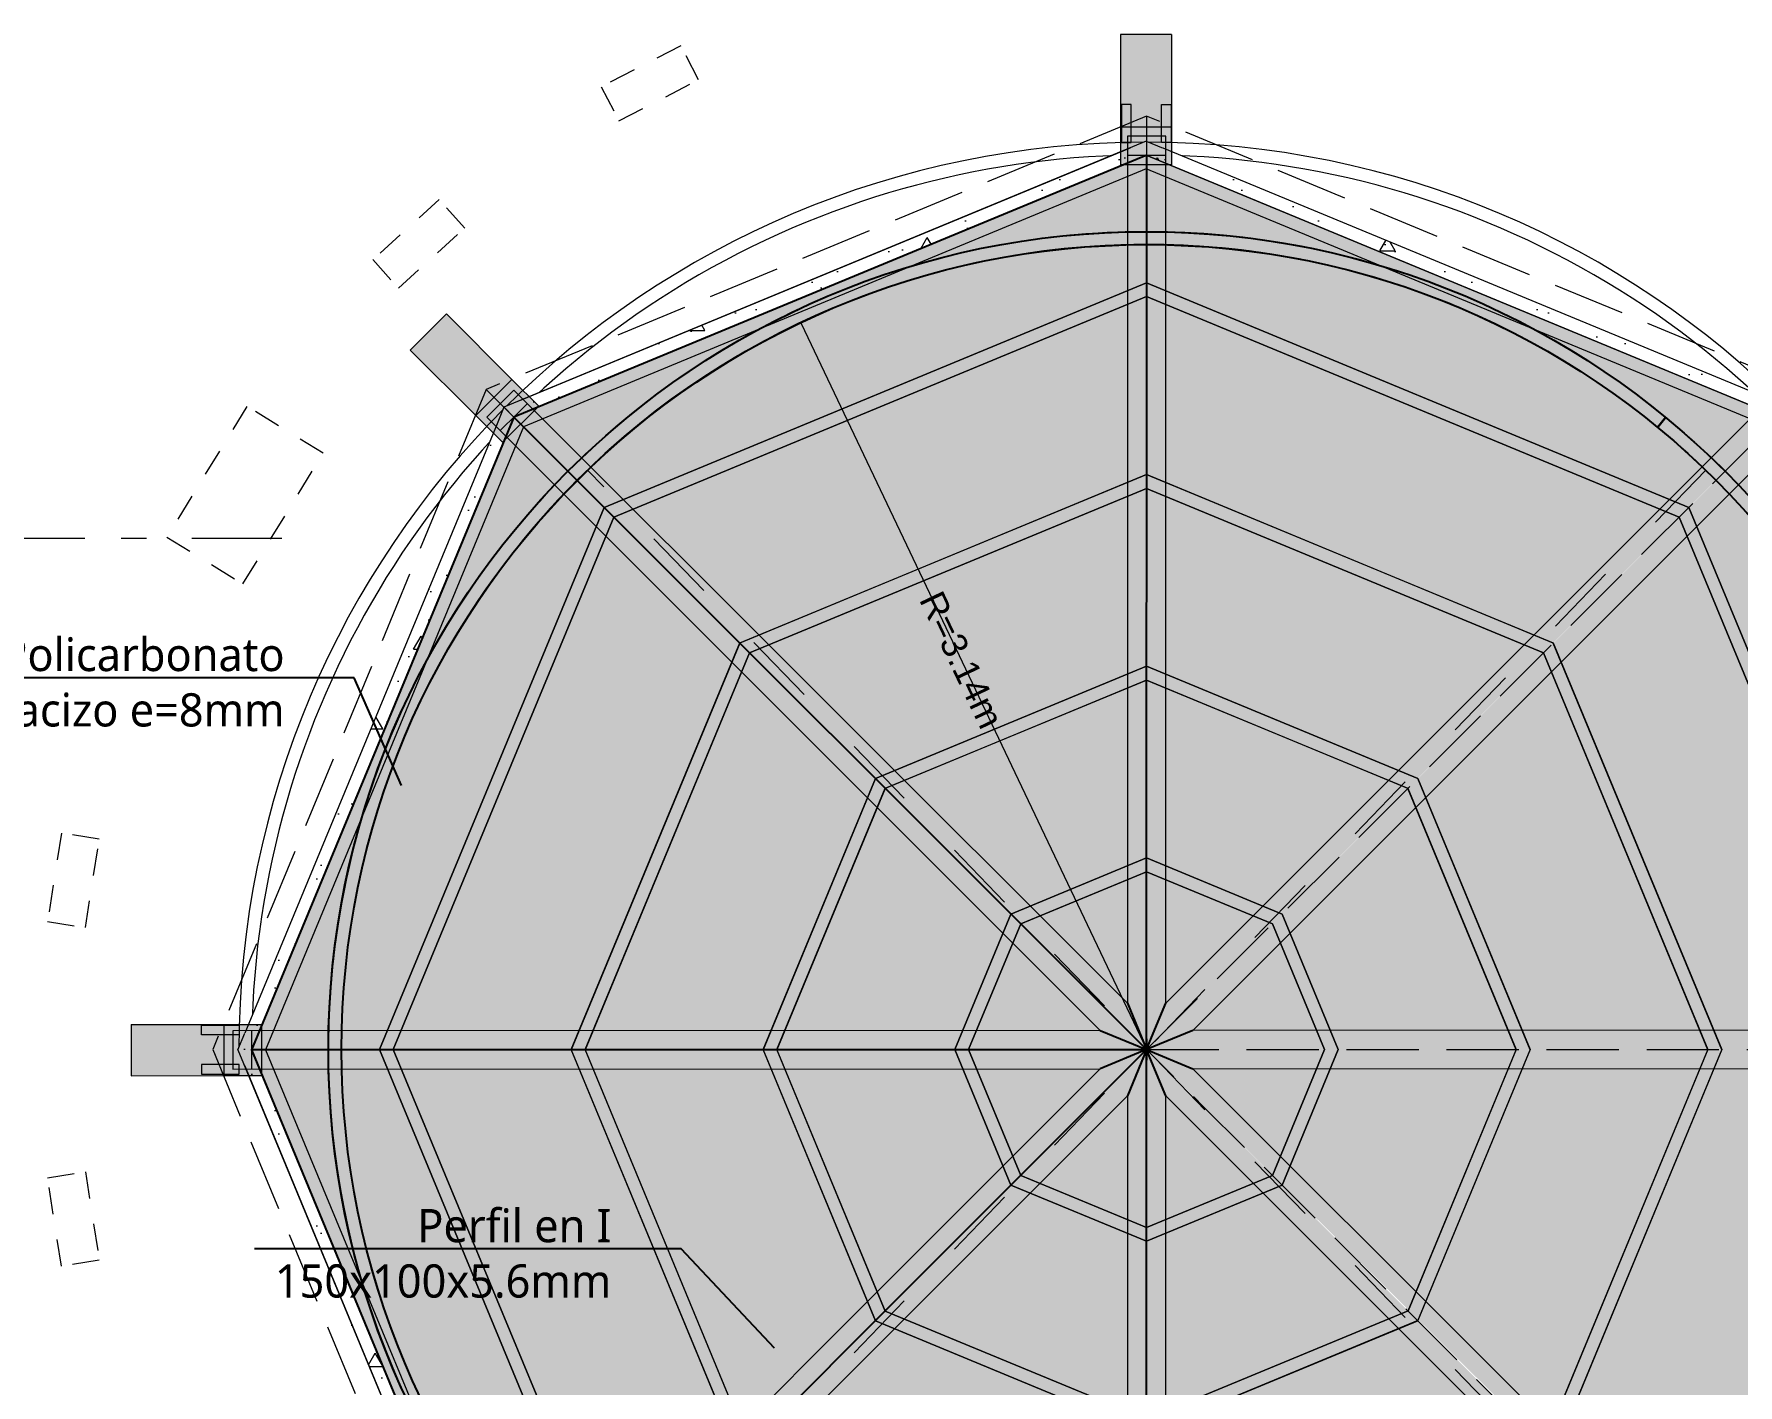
# Model space of a CAD drawing. Header units: metres. Extents: x 27 to 147, y -173 to 8.
# Drawn here: x 41.57 to 48.23, y -102.65 to -97.37 of the extents above; entities that cross this region are included whole.
import ezdxf
from ezdxf import colors
from ezdxf.entities.mleader import LeaderData, LeaderLine
from ezdxf.math import Vec2, Vec3

# ---------------------------------------------------------------- set-up
doc = ezdxf.new("R2010")
doc.units = ezdxf.units.M
doc.set_wipeout_variables(frame=1)
for name, pattern in [('Dashed', [0.564444446563721, 0.28222222328186, -0.282222223281861]), ('Dot & Dashed', [0.670277762413025, 0.352777767181396, -0.176388883590699, 0, -0.14111111164093]), ('Hidden Line', [0.158749999999965, 0.10583333333331, -0.052916666666655]), ('Línea Oculta', [0.39122222328185996, 0.28222222328186, -0.109]), ('Wipeout_Contour', [1, 0, -1])]:
    doc.linetypes.add(name, pattern=pattern)
for name, color, linetype, lineweight, true_color in [('Annotation - Text_Pen_No__82', 7, 'Continuous', 20, 0xaaaaaa), ('INT _ Mobiliario_Pluma_Nº__90', 7, 'Continuous', 0, 0xc5ff15), ('Structural - Bearing_Pen_No__167', 7, 'Continuous', 13, 0x6a6a6a), ('Structural - Bearing_Pen_No__87', 7, 'Continuous', 20, 0x6a6a6a), ('Structural - Bearing_Pluma_Nº__123', 7, 'Continuous', 0, 0x008020), ('Structural - Bearing_Pluma_Nº__167', 7, 'Continuous', 0, 0x009fd5), ('Structural - Bearing_Pluma_Nº__27', 7, 'Continuous', 0, 0x6a6a6a)]:
    doc.layers.add(name, color=color, linetype=linetype, lineweight=lineweight, true_color=true_color)
for name, color, linetype, lineweight in [('ARQ _ Elementos 2D_Pluma_Nº__1', 7, 'Continuous', 5), ('Drawing & Figure_Pen_No__122', 9, 'Continuous', 13), ('Estructura – Carga_Pen_No__1', 7, 'Continuous', 13), ('letras sr', 7, 'Continuous', 5), ('MOD _ Estructura Compleja_Pluma_Nº__20', 7, 'Continuous', 5), ('MOD _ Forma_Pluma_Nº__2', 8, 'Continuous', 5), ('MOD _ Forma_Pluma_Nº__20', 7, 'Continuous', 5), ('Structural - Bearing_Pluma_Nº__2', 8, 'Continuous', 5)]:
    doc.layers.add(name, color=color, linetype=linetype, lineweight=lineweight)
doc.layers.add('Structural - Bearing', color=7, linetype='Continuous')
doc.styles.add('Generales', font='trebuc.ttf', dxfattribs={"height": 0.1})
doc.styles.add('GENERATED_STYLE_1', font='arialbd.ttf')
pattern_1 = [(0, (-157.1083220948693, -142.79772294349), (0, 0.6235383155021312), [0.0600000023842, -0.300000011921]), (0, (-156.9283220877167, -142.4859537984872), (0, 0.6235383155021312), [0.0600000023842, -0.300000011921]), (60.00000000000014, (-157.1083220948693, -142.79772294349), (-0.5400000214578027, 0.3117691577510643), [0.0600000023842, -0.3000000119210001]), (60.00000000000014, (-156.7483220805641, -142.79772294349), (-0.5400000214578027, 0.3117691577510643), [0.0600000023842, -0.3000000119210001]), (120.0000000000003, (-157.0483220924851, -142.79772294349), (0.5400000214578003, 0.3117691577510681), [0.06000000238419995, -0.3000000119209996]), (120.0000000000003, (-156.6883220781799, -142.79772294349), (0.5400000214578003, 0.3117691577510681), [0.06000000238419995, -0.3000000119209996]), (0, (-157.1083220948693, -142.7377229411057), (0, 0.1200000047684), [0, -0.1200000047684, 0, -0.1800000071526]), (44.99999999999999, (-157.0483220924851, -142.7377229411057), (-0.08485281711415364, 0.08485281711415371), [0, -0.0900000035763, 0, -0.1500000059605])]

msp = doc.modelspace()

# ---------------------------------------------------------------- hatches: boundary and pattern name
at = {"transparency": 33554610}
h = msp.add_hatch(color=256, dxfattribs=at)
h.set_gradient(color1=(16, 86, 137), color2=(199, 200, 202), rotation=111.00000000000001, tint=1, name='INVSPHERICAL')
h.paths.add_polyline_path([(45.92042987840133, -97.83947089905996), (43.44465615501021, -98.86459203722944), (45.91952539500456, -101.3394650742881)])
h = msp.add_hatch(color=256, dxfattribs=at)
h.set_gradient(color1=(16, 86, 137), color2=(199, 200, 202), rotation=111.00000000000001, tint=1, name='INVSPHERICAL')
h.paths.add_polyline_path([(45.91939468971045, -97.83923980356579), (48.39433412688705, -98.86420705602552), (45.91962099815984, -101.3392361942653)])
h = msp.add_hatch(color=256, dxfattribs=at)
h.set_gradient(color1=(16, 86, 137), color2=(199, 200, 202), rotation=111.00000000000001, tint=1, name='INVSPHERICAL')
h.paths.add_polyline_path([(43.44465487123994, -98.86459075345586), (42.41952737453965, -101.3403618440183), (45.91952358795046, -101.3394614328589)])
h = msp.add_hatch(color=256, dxfattribs=at)
h.set_gradient(color1=(16, 86, 137), color2=(199, 200, 202), rotation=111.00000000000001, tint=1, name='INVSPHERICAL')
h.paths.add_polyline_path([(48.39525603828255, -98.8646785144297), (49.42007021407712, -101.339681788514), (45.92007391259775, -101.3392410380251)])
h = msp.add_hatch(color=256, dxfattribs=at)
h.set_gradient(color1=(16, 86, 137), color2=(199, 200, 202), rotation=111.00000000000001, tint=1, name='INVSPHERICAL')
h.paths.add_polyline_path([(42.41952656784434, -101.3403598941321), (43.44528548575183, -103.8149717715728), (45.91952448844253, -101.3394686586289)])
h = msp.add_hatch(color=256, dxfattribs=at)
h.set_gradient(color1=(16, 86, 137), color2=(199, 200, 202), rotation=111.00000000000001, tint=1, name='INVSPHERICAL')
h.paths.add_polyline_path([(43.44528530931756, -103.8149718993168), (45.92042097261557, -104.8394652055795), (45.91952461416977, -101.3394689911284)])
h = msp.add_hatch(color=256, dxfattribs=at)
h.set_gradient(color1=(16, 86, 137), color2=(199, 200, 202), rotation=111.00000000000001, tint=1, name='INVSPHERICAL')
h.paths.add_polyline_path([(49.41950631734394, -101.328040377011), (48.40183093382833, -103.8068839967543), (45.91953066921356, -101.3394643524855)])
h = msp.add_hatch(color=256, dxfattribs=at)
h.set_gradient(color1=(16, 86, 137), color2=(199, 200, 202), rotation=111.00000000000001, tint=1, name='INVSPHERICAL')
h.paths.add_polyline_path([(48.39623388578908, -103.8128149617447), (45.92118604803962, -104.8396874359144), (45.91961922522463, -101.3396914573887)])
at = {"layer": 'MOD _ Forma_Pluma_Nº__2', "linetype": 'Continuous', "lineweight": 0, "true_color": 0x1f1f1f}
for points in [[(45.8174957741688, -97.36809445594771), (45.81768099522625, -97.73032334249153), (46.0176809690798, -97.73022107509094), (46.01749574802235, -97.36799218854712)], [(41.94815548897625, -101.4414960002414), (42.31038437552851, -101.4413107956768), (42.31028211723426, -101.2413108218187), (41.948053230682, -101.2414960263832)]]:
    msp.add_hatch(color=250, dxfattribs=at).paths.add_polyline_path(points)
at = {"layer": 'Structural - Bearing', "linetype": 'Continuous', "lineweight": 0, "true_color": 0x7f7f7f}
msp.add_hatch(color=8, dxfattribs=at).paths.add_polyline_path([(47.94950851755632, -98.86576923773707, 7239.501851656621), (47.9508749846548, -98.86689122946247), (47.91913516452697, -98.90552520179578, -7239.501851656621), (47.91779004847691, -98.90442074119109)])
at = {"layer": 'Structural - Bearing_Pluma_Nº__123', "linetype": 'Continuous', "lineweight": 0, "true_color": 0x006018}
h = msp.add_hatch(color=108, dxfattribs=at)
h.paths.add_polyline_path([(43.44465276346013, -98.86459163742713), (42.41952655418242, -101.3403598611731), (43.44528549714951, -103.8149717239431), (45.92042098720614, -104.8394651995315), (48.39503274566797, -103.8137063608726), (49.41952632556453, -101.338570870816), (48.39440022059502, -98.86459174173535), (45.91863189254078, -97.83946553245765)])
h.paths.add_polyline_path([(45.91863883712752, -97.89358512210782), (48.35613678423552, -98.90286495993232), (49.36540814892148, -101.3385812114829), (48.35675457724002, -103.7754477991895), (45.92040712466061, -104.7853455915678), (43.48354407829552, -103.7766935749363), (42.47364759633773, -101.3403494990372), (43.48292596113517, -98.90285509433006)], flags=0)
h = msp.add_hatch(color=108, dxfattribs=at)
h.paths.add_polyline_path([(42.92117572878859, -101.3374874101574), (43.80039770861836, -103.4593499378736), (45.92117572878859, -104.3374874101574), (48.04303825650478, -103.4582654303277), (48.92117572878859, -101.3374874101574), (48.04249609213885, -99.21616704680717), (45.92117572878859, -98.33748741015744), (43.79985536543833, -99.21616704680717)])
h.paths.add_polyline_path([(48.86705755129807, -101.3374908685766), (48.0047650204689, -103.4200019811383), (45.92116881176738, -104.2833678005849), (43.83866115780761, -103.4210767018378), (42.97529677140309, -101.3374839515553), (43.83812372846545, -99.2544354098343), (45.92117572878859, -98.39160702017206), (48.00422772911175, -99.25443540983433)], flags=0)
h = msp.add_hatch(color=108, dxfattribs=at)
h.paths.add_polyline_path([(44.32853625314336, -99.74892237537215), (43.66952652565609, -101.3399126478848), (44.32894301052843, -102.931309543672), (45.91952652565609, -103.5899126478848), (47.51092342144326, -102.9304961630125), (48.16952652565609, -101.3399126478848), (47.51051679816882, -99.74892237537215), (45.91952652565609, -99.08991264788484)])
h.paths.add_polyline_path([(48.11540834816557, -101.3399161063039), (47.47265018591721, -102.8922327131577), (45.91951960863488, -103.5357930383123), (44.36720646038324, -102.8930363081459), (43.72364756827064, -101.3399091892827), (44.36680461122287, -99.78719073345161), (45.91952652565609, -99.14403225789944), (47.47224844008931, -99.7871907334516)], flags=0)
h = msp.add_hatch(color=108, dxfattribs=at)
h.paths.add_polyline_path([(44.85886634398101, -100.2790288777073), (44.41952652565609, -101.3396890593825), (44.859137515571, -102.4006203232406), (45.91952652565609, -102.8396890593825), (46.98045778951424, -102.4000780694676), (47.41952652565609, -101.3396890593825), (46.98018670733128, -100.2790288777073), (45.91952652565609, -99.83968905938248)])
h.paths.add_polyline_path([(47.36540834816557, -101.3396925178015), (46.94218455449796, -102.3618146189473), (45.91951960863488, -102.7855694498099), (44.89740096609128, -102.3623470882244), (44.47364756827059, -101.3396856007802), (44.8971346971127, -100.3172972308392), (45.91952652565609, -99.8938086693971), (46.94191835419942, -100.3172972308392)], flags=0)
h = msp.add_hatch(color=108, dxfattribs=at)
h.paths.add_polyline_path([(45.38919640561627, -100.8091353679422), (45.16952649645381, -101.3394654587798), (45.38933199141129, -101.8699310907088), (45.91952649645381, -102.0894654587798), (46.44999212838288, -101.8696599638223), (46.66952649645381, -101.3394654587798), (46.4498565872914, -100.8091353679422), (45.91952649645381, -100.5894654587798)])
h.paths.add_polyline_path([(46.61540831896328, -101.3394689171989), (46.41171889387643, -101.8313965126365), (45.9195195794326, -102.0353458492072), (45.42759544259709, -101.8316578562024), (45.2236475390683, -101.3394620001776), (45.42746475380041, -100.8474037161264), (45.91952649645381, -100.6435850687944), (46.4115882391072, -100.8474037161264)], flags=0)

# ---------------------------------------------------------------- linework, layer by layer
for points in [[(45.84483315806855, -101.1584039421016), (45.91952662143242, -101.3394653338011)], [(45.91952662143242, -101.3394653338011), (45.99483315565882, -101.1583620423076)], [(45.73880871955568, -101.2645115330322), (45.91952662143242, -101.3394653338011), (45.73878164334271, -101.4145115448518)], [(46.10090824689942, -101.2644189858331), (45.91952679695688, -101.3394657592828), (46.10088117068661, -101.4144189976527)], [(45.99485673217369, -101.5205265885833), (45.91952577178463, -101.339466183449), (45.84485673458348, -101.5205684883772)]]:
    msp.add_lwpolyline(points)
at = {"color": 6}
for centre, radius in [((45.91952649645358, -101.3394654587798), 3.199993538297323), ((45.92042153155327, -101.3394652300298), 3.149378396329954)]:
    msp.add_circle(centre, radius, dxfattribs=at)
at = {"layer": 'ARQ _ Elementos 2D_Pluma_Nº__1', "color": 7, "linetype": 'Continuous', "lineweight": 5}
for points in [[(43.66952652565609, -101.3394654387652), (44.32853626798637, -99.74847518109543), (45.91952652565609, -99.08946543876516), (47.51051678332581, -99.74847518109543), (48.16952652565609, -101.3394654387652), (47.51092341991372, -102.9300489558893), (45.91952652565609, -103.5894654387652), (44.32894300853192, -102.9308623330228)], [(43.72364756827064, -101.3394619801629), (44.36680461122281, -99.78674352433192), (45.91952652565609, -99.14358504877976), (47.47224844008931, -99.78674352433192), (48.11540834816557, -101.3394688971842), (47.47265018591721, -102.891785504038), (45.91951960863488, -103.5353458291926), (44.36720646038324, -102.8925890990262)], [(44.41952652565609, -101.3394654387652), (44.85886635387626, -100.2788052669853), (45.91952652565609, -99.83946543876516), (46.98018669743592, -100.2788052669853), (47.41952652565609, -101.3394654387652), (46.98045778849453, -102.3998544501813), (45.91952652565609, -102.8394654387652), (44.85913751423995, -102.4003967016036)], [(44.47364756827064, -101.3394619801629), (44.8971346971127, -100.3170736102219), (45.91952652565609, -99.89358504877977), (46.94191835419942, -100.3170736102219), (47.36540834816557, -101.3394688971842), (46.94218455449796, -102.36159099833), (45.91951960863488, -102.7853458291926), (44.89740096609133, -102.362123467607)], [(45.16952649645381, -101.3394654587798), (45.38919641056392, -100.8091353728898), (45.91952649645381, -100.5894654587798), (46.44985658234375, -100.8091353728898), (46.66952649645381, -101.3394654587798), (46.44999212787305, -101.8696599644878), (45.91952649645381, -102.0894654587798), (45.38933199074577, -101.869931090199)], [(45.22364753906842, -101.3394620001775), (45.42746475380041, -100.8474037161263), (45.91952649645381, -100.6435850687944), (46.4115882391072, -100.8474037161263), (46.61540831896328, -101.3394689171989), (46.41171889387649, -101.8313965126365), (45.9195195794326, -102.0353458492072), (45.42759544259714, -101.8316578562024)]]:
    msp.add_lwpolyline(points, close=True, dxfattribs=at)
at = {"layer": 'Drawing & Figure_Pen_No__122', "color": 9, "linetype": 'Dot & Dashed', "lineweight": 13}
msp.add_line((42.53787913000773, -99.33959633903072), (37.43824712727432, -99.33959633903072), dxfattribs=at)
at = {"layer": 'Estructura – Carga_Pen_No__1', "color": 7, "linetype": 'Continuous', "lineweight": 13}
for points in [[(45.92042156507804, -101.3395964028942), (44.56966627973252, -98.49986289214812)], [(45.92042156507804, -101.3395964028942), (44.56966627973252, -98.49986289214812)], [(45.8786434700066, -101.3396070803985), (45.96219966014946, -101.3395857253899)], [(45.8786434700066, -101.3396070803985), (45.96219966014946, -101.3395857253899)], [(45.9204108875737, -101.2978183078228), (45.92043224258236, -101.3813744979656)], [(45.9204108875737, -101.2978183078228), (45.92043224258236, -101.3813744979656)]]:
    msp.add_lwpolyline(points, dxfattribs=at)
at = {"layer": 'Estructura – Carga_Pen_No__1', "color": 7, "linetype": 'Dashed', "lineweight": 13}
for points in [[(48.10673379185696, -103.606327858111), (43.73312479262162, -99.07184418740857)], [(48.10673379185696, -103.606327858111), (43.73312479262162, -99.07184418740857)], [(48.10673379476196, -99.07286494466551), (43.73312479552791, -103.6073486153666)], [(48.10673379476196, -99.07286494466551), (43.73312479552791, -103.6073486153666)]]:
    msp.add_lwpolyline(points, dxfattribs=at)
at = {"layer": 'INT _ Mobiliario_Pluma_Nº__90', "color": 60, "linetype": 'Continuous', "lineweight": 0, "true_color": 0xc5ff15, "flags": 128}
for points in [[(45.84484006379224, -101.2644844330136), (45.84454554596206, -101.2644845082879)], [(45.84484006379224, -101.2644844330136), (45.84484008297115, -101.2647790452971)], [(45.88876258381284, -101.2644732070774), (45.88859005166616, -101.264473251174)], [(45.88876258381284, -101.2644732070774), (45.88864044062674, -101.2645953970073)], [(45.91983138513105, -101.2333925158121), (45.91949929921983, -101.2330604726451)], [(45.91983138513105, -101.2333925158121), (45.91949946896104, -101.2337245590055)], [(45.91952649645381, -101.2644653442835), (45.91950732634157, -101.2644653491831)], [(45.95090019395993, -101.2644573256378), (45.95071649960536, -101.2644573725873)], [(45.95090019395993, -101.2644573256378), (45.95077045878278, -101.2643276071594)], [(45.99484006161438, -101.2644460952677), (45.99454578475311, -101.2644461704805)], [(45.99484006161438, -101.2644460952677), (45.99484004246343, -101.2641519127701)], [(46.10088117068661, -101.4144189976527), (49.49391273682803, -101.4135517897601), (49.49387439908283, -101.2635517946593), (46.10090824689942, -101.2644189858331)], [(45.81378566074678, -101.3394788236111), (45.81377212608643, -101.3394923634511)], [(45.81378566074678, -101.3394788236111), (45.81379919541026, -101.3394923565325)], [(45.84484292327735, -101.3084096755493), (45.84478627856165, -101.3084663419428)], [(45.84484292327735, -101.3084096755493), (45.8448429284958, -101.3084898378324)], [(45.99484292260066, -101.3083943982164), (45.99477871283764, -101.3083301967181)], [(45.99484292260072, -101.3083943982165), (45.99484291669196, -101.3083036323031)], [(46.02590422949546, -101.3394517070737), (46.02589067159422, -101.3394381509175)], [(46.02590422949546, -101.3394517070737), (46.02591778739284, -101.3394381439877)], [(45.84454578501461, -101.4144845131261), (45.84484982862792, -101.4144844354172)], [(45.84480213885873, -101.3704913094556), (45.84484696764158, -101.3705361324684)], [(45.84484696351208, -101.3704726980373), (45.84484696764158, -101.3705361324684)], [(45.84484980883123, -101.4141803338407), (45.84484982862792, -101.4144844354172)], [(45.8886001261608, -101.4144732534984), (45.88878969628242, -101.4144732050471)], [(45.88865547773454, -101.4143390037751), (45.88878969628242, -101.4144732050471)], [(45.91952649645381, -101.4144653491828), (45.91954566283331, -101.4144653442841)], [(45.95072617960991, -101.4144573750125), (45.95092730642934, -101.4144573236075)], [(45.95078527402867, -101.4145994103636), (45.95092730642934, -101.4144573236075)], [(45.97271866410832, -101.3926576264343), (45.9727322584766, -101.3926440268635)], [(45.99450722290967, -101.4144461852356), (45.99484982645006, -101.4144460976713)], [(45.99479425866283, -101.3705735836088), (45.99484696696489, -101.3705208551354)], [(45.99484697181574, -101.3705953698025), (45.99484696696489, -101.3705208551354)], [(45.9948498487603, -101.4147888110862), (45.99484982645006, -101.4144460976713)], [(45.99485673217369, -101.5205265885832), (48.39421210090548, -103.9195731257219), (48.50027129131248, -103.8135002822123), (46.10088117068661, -101.4144189976526)], [(45.91952649645381, -101.4452060489496), (45.91985850511119, -101.4455380148727)], [(45.91952649645381, -101.4458701505889), (45.91985850511119, -101.4455380148727)], [(45.84485673458342, -101.5205684883772), (45.84507761193387, -104.9135188797563), (45.99507761161609, -104.9135091149207), (45.99485673217369, -101.5205265885832)]]:
    msp.add_lwpolyline(points, dxfattribs=at)
at = {"layer": 'MOD _ Estructura Compleja_Pluma_Nº__20', "color": 7, "linetype": 'Línea Oculta', "lineweight": 5, "flags": 128}
msp.add_lwpolyline([(45.91952641066043, -101.339465333855), (49.41952629636224, -101.3385708578607)], dxfattribs=at)
at = {"layer": 'MOD _ Forma_Pluma_Nº__20', "color": 7, "linetype": 'Continuous', "lineweight": 5, "flags": 128}
for points in [[(46.01749574802235, -97.36799218854712), (45.8174957741688, -97.36809445594771)], [(45.8174957741688, -97.36809445594771), (45.81768099522625, -97.73032334249153)], [(46.01749574802235, -97.36799218854712), (46.0176809690798, -97.73022107509094)], [(46.0176809690798, -97.73022107509094), (45.81768099522625, -97.73032334249153)], [(43.18128113195453, -98.46123505899887), (43.03989594663408, -98.60269257690415)], [(41.948053230682, -101.2414960263832), (42.31028211723426, -101.2413108218187)], [(41.948053230682, -101.2414960263832), (41.94815548897625, -101.4414960002414)], [(42.31028211723426, -101.2413108218187), (42.31038437552851, -101.4413107956768)], [(41.94815548897625, -101.4414960002414), (42.31038437552851, -101.4413107956768)]]:
    msp.add_lwpolyline(points, dxfattribs=at)
at = {"layer": 'Structural - Bearing_Pen_No__167', "color": 251, "linetype": 'Continuous', "lineweight": 13, "true_color": 0x6a6a6a}
for points in [[(51.81196546571025, -107.3711592722996), (51.81196546571025, -95.30803342829785), (45.86391877261511, -95.30803342829785, 0.9905383628707543), (45.86391877261511, -107.3711592722996)], [(48.14145337655528, -99.03688508029533, 0.4038400991344999), (43.69711341139043, -99.03711042002395, 0.4246636787430757), (43.69734690700908, -103.6423077196779, 0.4038095529444671), (48.14144497626656, -103.6423158256965, 0.4246946787083997)], [(49.0694001417822, -101.3395963999866, 0.9999999999999999), (42.76940014178219, -101.3395963999866, 0.9999999999999999)], [(49.0694001417822, -101.3395963999866, 0.9999999999999999), (42.76940014178219, -101.3395963999866, 0.9999999999999999)], [(49.0694001417822, -101.3395963999866, 0.9999999999999999), (42.76940014178216, -101.3395963999866, 0.9999999999999999)]]:
    msp.add_lwpolyline(points, format="xyb", close=True, dxfattribs=at)
at = {"layer": 'Structural - Bearing_Pen_No__167', "color": 251, "linetype": 'Hidden Line', "lineweight": 13, "true_color": 0x6a6a6a}
for points in [[(43.85592752334519, -97.70585002437174), (44.1669701705026, -97.54537425782328), (44.09819484198183, -97.4120702661844), (43.78715219482444, -97.57254603273284)], [(42.99384396511454, -98.35995109169409), (43.25329956143434, -98.12504090984082), (43.15262376921151, -98.01384565427519), (42.89316817289171, -98.24875583612847)], [(42.38565395411029, -99.51740515441948), (42.6996300727001, -99.006113655414), (42.40137669828022, -98.82296091956994), (42.08740057969042, -99.33425241857543)], [(41.76943173908689, -100.8615387005309), (41.8235302930975, -100.5157449087214), (41.67533295375058, -100.4925598141455), (41.62123439973998, -100.8383536059549)], [(41.76943173908689, -101.8176540000666), (41.82353029309748, -102.163447791876), (41.67533295375058, -102.186632886452), (41.62123439973998, -101.8408390946425)]]:
    msp.add_lwpolyline(points, close=True, dxfattribs=at)
at = {"layer": 'Structural - Bearing_Pen_No__167', "color": 251, "linetype": 'Continuous', "lineweight": 13, "true_color": 0x6a6a6a}
for points in [[(45.82216730909007, -97.64248466441951), (45.82216730909007, -97.79049167324321), (45.85926239511533, -97.79049167324321), (45.85926239511533, -97.64248466441951)], [(46.0157827156365, -97.64248466441951), (46.0157827156365, -97.79049167324321), (45.97868762961124, -97.79049167324321), (45.97868762961124, -97.64248466441951)], [(42.22330982660332, -101.2442352523357), (42.37131683542702, -101.2442352523357), (42.37131683542702, -101.281330338361), (42.22330982660332, -101.281330338361)], [(42.22330982660332, -101.4349575534526), (42.37131683542702, -101.4349575534526), (42.37131683542702, -101.3978624674274), (42.22330982660332, -101.3978624674274)]]:
    msp.add_lwpolyline(points, close=True, dxfattribs=at)
at = {"layer": 'Structural - Bearing_Pen_No__87', "color": 251, "linetype": 'Continuous', "lineweight": 20, "true_color": 0x6a6a6a}
for centre, radius, start, end in [((45.91952641068175, -101.3394654181487), 3.549999999999998, 0.0146441415893842, 180.0146427811172), ((45.91952641063866, -101.3394652495613), 3.499999999999999, 0.01464277140027593, 180.0146441513063), ((45.91952649645358, -101.3394654587798), 3.199999999999994, 46.02124174343839, 226.0212417434384), ((45.91952649645358, -101.3394654587798), 3.149999999999998, 46.02124174343839, 226.0212417434384), ((45.91952649645358, -101.3394654587798), 3.199999999999995, 226.0212417434384, 46.02124174343839), ((45.91952649645358, -101.3394654587798), 3.149999999999998, 226.0212417434384, 46.02124174343839)]:
    msp.add_arc(centre, radius, start, end, dxfattribs=at)
at = {"layer": 'Structural - Bearing_Pluma_Nº__167', "color": 142, "linetype": 'Continuous', "lineweight": 0, "true_color": 0x009fd5, "flags": 128}
for points in [[(43.44465276346013, -98.86459163742713), (42.41952655418242, -101.3403598611731), (43.44528549714951, -103.8149717239431), (45.92042098720614, -104.8394651995315), (48.39503274566797, -103.8137063608726), (49.41952632556453, -101.338570870816), (48.39440022059502, -98.86459174173535), (45.91863189254078, -97.83946553245765)], [(45.91863883712752, -97.89358512210782), (43.48292596113517, -98.90285509433006), (42.47364759633773, -101.3403494990372), (43.48354407829552, -103.7766935749363), (45.92040712466061, -104.7853455915678), (48.35675457724002, -103.7754477991895), (49.36540814892148, -101.3385812114829), (48.35613678423552, -98.90286495993232)], [(42.91952652565609, -101.3394654387651), (43.79874850548585, -103.4613279664813), (45.91952652565609, -104.3394654387651), (48.04138905337228, -103.4602434589354), (48.91952652565609, -101.3394654387651), (48.04084688900635, -99.21814507541488), (45.91952652565609, -98.33946543876515), (43.79820616230582, -99.21814507541488)], [(48.86540834816557, -101.3394688971843), (48.00257852597925, -99.25641343844204), (45.91952652565609, -98.39358504877977), (43.83647452533295, -99.25641343844201), (42.97364756827059, -101.339461980163), (43.83701195467511, -103.4230547304455), (45.91951960863488, -104.2853458291926), (48.0031158173364, -103.421980009746)], [(44.32853625314336, -99.74892237537215), (43.66952652565609, -101.3399126478848), (44.32894301052843, -102.931309543672), (45.91952652565609, -103.5899126478848), (47.51092342144326, -102.9304961630125), (48.16952652565609, -101.3399126478848), (47.51051679816882, -99.74892237537215), (45.91952652565609, -99.08991264788484)], [(48.11540834816557, -101.3399161063039), (47.47224844008931, -99.7871907334516), (45.91952652565609, -99.14403225789944), (44.36680461122287, -99.78719073345161), (43.72364756827064, -101.3399091892827), (44.36720646038324, -102.8930363081459), (45.91951960863488, -103.5357930383123), (47.47265018591721, -102.8922327131577)], [(44.85886634398101, -100.2790288777073), (44.41952652565609, -101.3396890593825), (44.859137515571, -102.4006203232406), (45.91952652565609, -102.8396890593825), (46.98045778951424, -102.4000780694676), (47.41952652565609, -101.3396890593825), (46.98018670733128, -100.2790288777073), (45.91952652565609, -99.83968905938248)], [(47.36540834816557, -101.3396925178015), (46.94191835419942, -100.3172972308392), (45.91952652565609, -99.8938086693971), (44.8971346971127, -100.3172972308392), (44.47364756827059, -101.3396856007802), (44.89740096609128, -102.3623470882244), (45.91951960863488, -102.7855694498099), (46.94218455449796, -102.3618146189473)], [(45.38919640561627, -100.8091353679422), (45.16952649645381, -101.3394654587798), (45.38933199141129, -101.8699310907088), (45.91952649645381, -102.0894654587798), (46.44999212838288, -101.8696599638223), (46.66952649645381, -101.3394654587798), (46.4498565872914, -100.8091353679422), (45.91952649645381, -100.5894654587798)], [(46.61540831896328, -101.3394689171989), (46.4115882391072, -100.8474037161264), (45.91952649645381, -100.6435850687944), (45.42746475380041, -100.8474037161264), (45.2236475390683, -101.3394620001776), (45.42759544259709, -101.8316578562024), (45.9195195794326, -102.0353458492072), (46.41171889387643, -101.8313965126365)]]:
    msp.add_lwpolyline(points, close=True, dxfattribs=at)
msp.add_lwpolyline([(49.06940014178243, -101.3395963999864, 0.9999999999999999), (42.76940014178228, -101.3395963999864, 0.9999999999999999)], format="xyb", close=True, dxfattribs=at)
at = {"layer": 'Structural - Bearing_Pluma_Nº__27', "color": 251, "linetype": 'Continuous', "lineweight": 0, "true_color": 0x6a6a6a, "flags": 128}
for points in [[(47.91779004847691, -98.90442074119109), (47.94950851755632, -98.86576923773707)], [(47.9508749846548, -98.86689122946247), (47.91913516452697, -98.90552520179578)]]:
    msp.add_lwpolyline(points, dxfattribs=at)
at = {"layer": 'Structural - Bearing_Pluma_Nº__27', "color": 251, "linetype": 'Continuous', "lineweight": 0, "true_color": 0x6a6a6a}
for centre, radius, start, end in [((45.91952649646017, -101.3394654588269), 3.200000000032466, 50.62677164413518, 50.59511433935215), ((45.91952649645921, -101.3394654588263), 3.150000000032581, 50.62677164411757, 50.5951143393339)]:
    msp.add_arc(centre, radius, start, end, dxfattribs=at)

# ---------------------------------------------------------------- texts
at = {"layer": 'Annotation - Text_Pen_No__82', "color": 253, "linetype": 'Continuous', "lineweight": 20, "true_color": 0xaaaaaa, "insert": (45.24156652121379, -99.79321714127866), "char_height": 0.1, "attachment_point": 2, "rotation": 295.4386898032734, "style": 'GENERATED_STYLE_1'}
msp.add_mtext('\\A1;{\\pqc;\\pt0.125;\\fArial|b0|i0|c0|p34;R=3.\\fArial|b0|i0|c0|p34;14\\fArial|b0|i0|c0|p34;m}', dxfattribs=at)

# ---------------------------------------------------------------- next in the draw order: wipeouts: each hides what was drawn before it
at = {"color": 254, "linetype": 'Wipeout_Contour', "lineweight": 0, "ltscale": 624.4060118097916}
msp.add_wipeout([(45.983956611113946, -97.81239735994357), (45.91862500635859, -97.78534590229918), (45.91863192222835, -97.83946551244306)], dxfattribs=at).dxf.layer = 'Structural - Bearing'
at = {"color": 254, "linetype": 'Wipeout_Contour', "lineweight": 0, "ltscale": 615.8937983960981}
msp.add_wipeout([(43.37932803800127, -98.89165979423568), (43.44465272787563, -98.86459164132651), (43.406379495081616, -98.82632818849146)], dxfattribs=at).dxf.layer = 'Structural - Bearing'
at = {"color": 254, "linetype": 'Wipeout_Contour', "lineweight": 0, "ltscale": 611.2018091982613}
msp.add_wipeout([(42.39245351113914, -101.27504699476762), (42.36540551202708, -101.3403702492197), (42.4195265537133, -101.3403598738208)], dxfattribs=at).dxf.layer = 'Structural - Bearing'

# ---------------------------------------------------------------- next in the draw order: hatches: boundary and pattern name
at = {"layer": 'Structural - Bearing_Pluma_Nº__2', "linetype": 'Continuous', "lineweight": 5}
h = msp.add_hatch(dxfattribs=at)
h.set_pattern_fill('HORMIGÓN_ARMADO', color=8, style=0, pattern_type=2)
h.set_pattern_definition(pattern_1)
h.paths.add_polyline_path([(42.39245351113913, -101.2750469947677), (42.36540551202707, -101.3403702492197), (42.41952655371329, -101.3403598738208)])

# ---------------------------------------------------------------- next in the draw order: wipeouts: each hides what was drawn before it
at = {"color": 254, "linetype": 'Wipeout_Contour', "lineweight": 0, "ltscale": 623.3022694648392}
msp.add_wipeout([(45.85330031698762, -97.81241405479861), (45.918631921743064, -97.83946551244304), (45.9186250058733, -97.7853459022991)], dxfattribs=at).dxf.layer = 'Structural - Bearing'

# ---------------------------------------------------------------- next in the draw order: wipeouts: each hides what was drawn before it
at = {"color": 254, "linetype": 'Wipeout_Contour', "lineweight": 0, "ltscale": 826.5159057319806}
msp.add_wipeout([(43.4717041893362, -98.79926002244103), (43.44465272830171, -98.86459164141077), (45.918631921743035, -97.83946552603928), (45.8533003027733, -97.81241406500477)], dxfattribs=at).dxf.layer = 'Structural - Bearing'
at = {"color": 254, "linetype": 'Wipeout_Contour', "lineweight": 0, "ltscale": 611.378197103621}
msp.add_wipeout([(42.41952655371331, -101.34035987412848), (42.36540551202707, -101.34037024952738), (42.392478554601254, -101.4056831285806)], dxfattribs=at).dxf.layer = 'Structural - Bearing'

# ---------------------------------------------------------------- next in the draw order: hatches: boundary and pattern name
at = {"layer": 'Structural - Bearing_Pluma_Nº__2', "linetype": 'Continuous', "lineweight": 5}
h = msp.add_hatch(dxfattribs=at)
h.set_pattern_fill('HORMIGÓN_ARMADO', color=8, style=0, pattern_type=2)
h.set_pattern_definition(pattern_1)
h.paths.add_polyline_path([(43.4717041893362, -98.79926002244103), (43.44465272830171, -98.86459164141077), (45.91863192174306, -97.83946552603928), (45.8533003027733, -97.81241406500477)])

# ---------------------------------------------------------------- next in the draw order: linework, layer by layer
at = {"layer": 'MOD _ Forma_Pluma_Nº__20', "color": 7, "linetype": 'Continuous', "lineweight": 5, "flags": 128}
for points in [[(45.81768099522625, -97.73032334249153), (45.81775672301446, -97.87842093340323)], [(43.18128113195453, -98.46123505899887), (43.43748116146863, -98.71730408373746)]]:
    msp.add_lwpolyline(points, dxfattribs=at)
at = {"layer": 'Structural - Bearing_Pluma_Nº__27', "color": 251, "linetype": 'Continuous', "lineweight": 0, "true_color": 0x6a6a6a, "flags": 128}
msp.add_lwpolyline([(45.9186250063586, -97.78534590277825), (45.98395661111399, -97.81239736000327)], dxfattribs=at)

# ---------------------------------------------------------------- next in the draw order: wipeouts: each hides what was drawn before it
at = {"color": 254, "linetype": 'Wipeout_Contour', "lineweight": 0, "ltscale": 816.128013953482}
msp.add_wipeout([(43.44528551860603, -103.8149716991239), (42.4195265541824, -101.34035987412851), (42.39247855468369, -101.4056831285806), (43.379950455089954, -103.78792859398487)], dxfattribs=at).dxf.layer = 'Structural - Bearing'

# ---------------------------------------------------------------- next in the draw order: hatches: boundary and pattern name
at = {"layer": 'Structural - Bearing_Pluma_Nº__2', "linetype": 'Continuous', "lineweight": 5}
h = msp.add_hatch(dxfattribs=at)
h.set_pattern_fill('HORMIGÓN_ARMADO', color=8, style=0, pattern_type=2)
h.set_pattern_definition(pattern_1)
h.paths.add_polyline_path([(43.44528551860602, -103.8149716991239), (42.41952655418239, -101.3403598741285), (42.39247855468368, -101.4056831285806), (43.37995045508995, -103.7879285939848)])

# ---------------------------------------------------------------- next in the draw order: linework, layer by layer
at = {"layer": 'INT _ Mobiliario_Pluma_Nº__90', "color": 60, "linetype": 'Continuous', "lineweight": 0, "true_color": 0xc5ff15, "flags": 128}
msp.add_lwpolyline([(45.73878164334271, -101.4145115448518), (43.34005122819453, -103.8141599477067), (43.44613753513871, -103.9202056712365), (45.84485673458348, -101.5205684883772)], dxfattribs=at)
at = {"layer": 'MOD _ Forma_Pluma_Nº__20', "color": 7, "linetype": 'Continuous', "lineweight": 5, "flags": 128}
msp.add_lwpolyline([(42.31038437552851, -101.4413107956768), (42.45848196644362, -101.4412350746318)], dxfattribs=at)
at = {"layer": 'Structural - Bearing_Pluma_Nº__27', "color": 251, "linetype": 'Continuous', "lineweight": 0, "true_color": 0x6a6a6a, "flags": 128}
for points in [[(42.36540551202705, -101.3403702492197), (42.39245351152578, -101.2750469947676)], [(42.36540551202707, -101.3403702492197), (43.37995045509, -103.7879285939849)], [(43.44528551860605, -103.8149716991239), (42.41952655418239, -101.3403598741284)]]:
    msp.add_lwpolyline(points, dxfattribs=at)

# ---------------------------------------------------------------- next in the draw order: leaders
at = {"layer": 'letras sr'}
ml = msp.add_multileader_mtext('Standard', dxfattribs=at)
ml.set_content('Perfil en I\\P 150x100x5.6mm', color=256, style='Generales')
ml.set_leader_properties()
ml.build(insert=Vec2(0, 0))
ml.multileader.update_dxf_attribs({"text_right_attachment_type": 6, "dogleg_length": 0.1826173701318089, "arrow_head_size": 0.18})
ctx = ml.context
ctx.base_point, ctx.char_height, ctx.arrow_head_size, ctx.landing_gap_size, ctx.plane_origin = Vec3(42.39887609999401, -102.0291616069014), 0.13, 0.18, 0.09, Vec3(43.47137792995363, -101.3443670293647)
ctx.right_attachment, ctx.text_align_type = 6, 2
notes = []
notes.append((ctx, [(1, (1, 1, 0), (44.09896148359383, -102.1190673308072), (-1, 0), 0.1826173701318089, [(1, [(44.58854739230193, -102.6387954397471)], 0, [])])]))
ctx.mtext.insert, ctx.mtext.width, ctx.mtext.alignment, ctx.mtext.flow_direction = Vec3(43.82634411346203, -101.9630673308072), 2.144301739688021, 3, 5
for ctx, leaders in notes:
    for number, flags, end, landing, length, lines in leaders:
        leader = LeaderData()
        leader.index, (leader.has_last_leader_line, leader.has_dogleg_vector, leader.attachment_direction) = number, flags
        leader.last_leader_point, leader.dogleg_vector, leader.dogleg_length = Vec3(end), Vec3(landing), length
        for number, points, colour, breaks in lines:
            line = LeaderLine()
            line.index, line.vertices, line.color, line.breaks = number, Vec3.list(points), colors.encode_raw_color(colour), breaks
            leader.lines.append(line)
        ctx.leaders.append(leader)

# ---------------------------------------------------------------- next in the draw order: wipeouts: each hides what was drawn before it
at = {"color": 254, "linetype": 'Wipeout_Contour', "lineweight": 0, "ltscale": 615.8727047123016}
msp.add_wipeout([(43.471704185342624, -98.79926003566655), (43.406379495468265, -98.82632818857573), (43.44465272826228, -98.86459164141077)], dxfattribs=at).dxf.layer = 'Structural - Bearing'

# ---------------------------------------------------------------- next in the draw order: linework, layer by layer
at = {"layer": 'MOD _ Forma_Pluma_Nº__20', "color": 7, "linetype": 'Continuous', "lineweight": 5, "flags": 128}
msp.add_lwpolyline([(43.43748116146863, -98.71730408373746), (43.54222876325317, -98.82199812410717)], dxfattribs=at)
at = {"layer": 'Structural - Bearing_Pluma_Nº__27', "color": 251, "linetype": 'Continuous', "lineweight": 0, "true_color": 0x6a6a6a, "flags": 128}
for points in [[(45.9186250063586, -97.78534590277825), (43.40637949546831, -98.82632818849147)], [(43.44465272830171, -98.86459164141077), (45.91863192174306, -97.83946551244306)], [(43.40637949546828, -98.82632818849147), (43.37932803800123, -98.89165979423568)]]:
    msp.add_lwpolyline(points, dxfattribs=at)

# ---------------------------------------------------------------- next in the draw order: wipeouts: each hides what was drawn before it
at = {"color": 254, "linetype": 'Wipeout_Contour', "lineweight": 0, "ltscale": 836.2335706731805}
msp.add_wipeout([(45.91863192174302, -97.83946551244304), (48.39440023723865, -98.86459172718263), (48.367332084556644, -98.79926703682291), (45.983956611113975, -97.81239736000327)], dxfattribs=at).dxf.layer = 'Structural - Bearing'
at = {"color": 254, "linetype": 'Wipeout_Contour', "lineweight": 0, "ltscale": 818.1548252843061}
msp.add_wipeout([(42.39245351152575, -101.275047010626), (42.41952656367109, -101.3403598741285), (43.44465272313564, -98.86459164141081), (43.379328054239004, -98.89165978693921)], dxfattribs=at).dxf.layer = 'Structural - Bearing'

# ---------------------------------------------------------------- next in the draw order: hatches: boundary and pattern name
at = {"layer": 'MOD _ Forma_Pluma_Nº__2', "linetype": 'Continuous', "lineweight": 0, "true_color": 0x1f1f1f}
for points in [[(45.81768099522625, -97.73032334249153), (45.81775672301446, -97.87842093340323), (46.01775669686796, -97.87831866600263), (46.0176809690798, -97.73022107509094)], [(43.03989594663408, -98.60269257690415), (43.29609597614822, -98.85876160164277), (43.43748116146863, -98.71730408373746), (43.18128113195453, -98.46123505899887)], [(43.29609597614822, -98.85876160164277), (43.40084357793273, -98.96345564201248), (43.54222876325317, -98.82199812410717), (43.43748116146863, -98.71730408373746)], [(42.31038437552851, -101.4413107956768), (42.45848196644362, -101.4412350746318), (42.45837970814937, -101.2412351007736), (42.31028211723426, -101.2413108218187)]]:
    msp.add_hatch(color=250, dxfattribs=at).paths.add_polyline_path(points)
at = {"layer": 'Structural - Bearing_Pluma_Nº__2', "linetype": 'Continuous', "lineweight": 5}
h = msp.add_hatch(dxfattribs=at)
h.set_pattern_fill('HORMIGÓN_ARMADO', color=8, style=0, pattern_type=2)
h.set_pattern_definition(pattern_1)
h.paths.add_polyline_path([(45.91863192174301, -97.83946551244306), (48.39440023723861, -98.86459172718263), (48.36733208455663, -98.79926703682293), (45.98395661111393, -97.81239736000329)])
h = msp.add_hatch(dxfattribs=at)
h.set_pattern_fill('HORMIGÓN_ARMADO', color=8, style=0, pattern_type=2)
h.set_pattern_definition(pattern_1)
h.paths.add_polyline_path([(42.39245351152575, -101.275047010626), (42.41952656367109, -101.3403598741285), (43.44465272313564, -98.86459164141077), (43.379328054239, -98.89165978693917)])

# ---------------------------------------------------------------- next in the draw order: linework, layer by layer
for points in [[(45.92042987840133, -97.83947089905996), (43.44465615501021, -98.86459203722944), (45.91952539500456, -101.3394650742881)], [(43.44465487123994, -98.86459075345586), (42.41952737453965, -101.3403618440183), (45.91952358795046, -101.3394614328589)], [(42.41952656784434, -101.3403598941321), (43.44528548575183, -103.8149717715728), (45.91952448844253, -101.3394686586289)], [(43.44528530931756, -103.8149718993168), (45.92042097261557, -104.8394652055795), (45.91952461416977, -101.3394689911284)]]:
    msp.add_lwpolyline(points, close=True)
at = {"layer": 'ARQ _ Elementos 2D_Pluma_Nº__1', "color": 7, "linetype": 'Continuous', "lineweight": 5}
for points in [[(43.44528551860605, -103.8149716991239), (45.92042095800385, -104.8394651995315), (48.39503270023143, -103.8137063600757), (49.41952632556453, -101.3385708378461), (48.39440023723861, -98.86459172718263), (45.91863192174306, -97.83946551244306), (43.44465272830171, -98.86459164141077), (42.41952655418239, -101.3403598741285)], [(43.48354407829549, -103.7766935749363), (45.92040712466061, -104.7853455915678), (48.35675457724002, -103.7754477991895), (49.36540814892154, -101.3385812114828), (48.35613678423558, -98.90286495993236), (45.91863883712752, -97.89358512210784), (43.48292596113517, -98.90285509433005), (42.47364759633773, -101.3403494990373)], [(42.91952652565609, -101.3394654387652), (43.79820618209646, -99.21814509520551), (45.91952652565609, -98.33946543876516), (48.04084686921575, -99.21814509520551), (48.91952652565609, -101.3394654387652), (48.04138905133296, -103.4602434615974), (45.91952652565609, -104.3394654387652), (43.79874850282385, -103.461327964442)], [(42.97364756827061, -101.339461980163), (43.83647452533298, -99.25641343844201), (45.91952652565609, -98.39358504877978), (48.00257852597925, -99.25641343844204), (48.86540834816557, -101.3394688971843), (48.0031158173364, -103.4219800097461), (45.91951960863488, -104.2853458291926), (43.83701195467514, -103.4230547304455)]]:
    msp.add_lwpolyline(points, close=True, dxfattribs=at)
at = {"layer": 'INT _ Mobiliario_Pluma_Nº__90', "color": 60, "linetype": 'Continuous', "lineweight": 0, "true_color": 0xc5ff15}
for p, q in [((45.84461709912178, -97.83947021357112), (45.99461709880389, -97.8394604487356)), ((43.3917823759865, -98.91778728555698), (43.49784156639344, -98.81171444204733)), ((42.41986428670486, -101.4153598102659), (42.41982594895966, -101.2653598151652))]:
    msp.add_line(p, q, dxfattribs=at)
at = {"layer": 'INT _ Mobiliario_Pluma_Nº__90', "color": 60, "linetype": 'Continuous', "lineweight": 0, "true_color": 0xc5ff15, "flags": 128}
for points in [[(45.99483315565882, -101.1583620423075), (45.99461227830837, -97.7654116509286), (45.84461227862621, -97.76542141576412), (45.84483315806855, -101.1584039421017)], [(46.10090824689942, -101.2644189858331), (48.49963866204777, -98.864770582978), (48.39355235510359, -98.75872485944826), (45.99483315565882, -101.1583620423076)], [(45.84483315806855, -101.1584039421016), (43.44547778933676, -98.75935740496294), (43.33941859892982, -98.86543024847258), (45.73880871955568, -101.2645115330322)], [(45.73880871955568, -101.2645115330322), (42.34577715341432, -101.2653787409248), (42.34581549115952, -101.4153787360255), (45.73878164334271, -101.4145115448518)]]:
    msp.add_lwpolyline(points, dxfattribs=at)
at = {"layer": 'MOD _ Estructura Compleja_Pluma_Nº__20', "color": 7, "linetype": 'Línea Oculta', "lineweight": 5, "flags": 128}
for points in [[(45.91952649645381, -97.68710525600058), (43.33691782973283, -98.75685679205871)], [(45.91952649645381, -97.68710525600058), (45.91952649645381, -98.1467618574457), (45.91952649645381, -98.65191430030639), (45.91952649645381, -99.2014645147262), (45.91952649645381, -99.78638890137749), (45.91952649645381, -100.3970830180026), (45.91952649645381, -101.02351928409), (45.91952649645381, -101.3394654587797), (45.91952649645381, -101.6554116334694), (45.91952649645381, -102.2818478995568), (45.91952649645381, -102.8925420161819), (45.91952649645381, -103.4774664028332), (45.91952649645381, -104.027016617253), (45.91952649645381, -104.5321690601137), (45.91952649645381, -104.9918256615588)], [(48.50213516317486, -98.75685679205871), (45.91952649645381, -97.68710525600058)], [(43.33691782973283, -98.75685679205871), (42.2671662936747, -101.3394654587797)], [(43.33691782973283, -98.75685679205871), (43.66194412963184, -99.08188309195772), (44.01914084751157, -99.43907980983745), (44.40773153073038, -99.82767049305623), (44.82133553101286, -100.2412744933387), (45.25316148210921, -100.6731004444351), (45.69611881384079, -101.1160577761667), (45.91952649645381, -101.3394654587797), (46.14293417906688, -101.5628731413927), (46.58589151079851, -102.0058304731243), (47.01771746189475, -102.4376564242207), (47.43132146217734, -102.8512604245032), (47.8199121453961, -103.2398511077219), (48.17710886327583, -103.5970478256017), (48.50213516317486, -103.9220741255007)], [(45.91952649645381, -101.3394654587798), (48.39440020803632, -98.86459174719722)], [(42.2671662936747, -101.3394654587797), (43.33691782973283, -103.9220741255007)], [(45.91952641066043, -101.339465333855), (42.41952652498014, -101.3403598941431)], [(45.91952649645381, -101.3394654587798), (43.44528548940379, -103.8149717191385)]]:
    msp.add_lwpolyline(points, dxfattribs=at)
at = {"layer": 'MOD _ Forma_Pluma_Nº__20', "color": 7, "linetype": 'Continuous', "lineweight": 5, "flags": 128}
for points in [[(46.0176809690798, -97.73022107509094), (46.01775669686796, -97.87831866600263)], [(46.01775669686796, -97.87831866600263), (45.81775672301446, -97.87842093340323)], [(43.03989594663408, -98.60269257690415), (43.29609597614822, -98.85876160164277)], [(43.43748116146863, -98.71730408373746), (43.29609597614822, -98.85876160164277)], [(43.54222876325317, -98.82199812410717), (43.40084357793273, -98.96345564201248)], [(43.29609597614822, -98.85876160164277), (43.40084357793273, -98.96345564201248)], [(42.31028211723426, -101.2413108218187), (42.45837970814937, -101.2412351007736)], [(42.45837970814937, -101.2412351007736), (42.45848196644362, -101.4412350746318)]]:
    msp.add_lwpolyline(points, dxfattribs=at)
at = {"layer": 'Structural - Bearing_Pluma_Nº__27', "color": 251, "linetype": 'Continuous', "lineweight": 0, "true_color": 0x6a6a6a, "flags": 128}
for points in [[(48.43266369024163, -98.8263184944329), (45.98395661111399, -97.81239736000327)], [(45.91863192174306, -97.83946551244306), (48.39440023723866, -98.86459172718266)], [(43.37932803800123, -98.89165979423568), (42.39245351152578, -101.2750469947676)], [(42.41952655418239, -101.3403598741284), (43.44465272830171, -98.86459164141077)]]:
    msp.add_lwpolyline(points, dxfattribs=at)

# ---------------------------------------------------------------- next in the draw order: leaders
at = {"layer": 'letras sr'}
ml = msp.add_multileader_mtext('Standard', dxfattribs=at)
ml.set_content('Policarbonato macizo e=8mm', color=256, style='Generales')
ml.set_leader_properties()
ml.build(insert=Vec2(0, 0))
ml.multileader.update_dxf_attribs({"text_right_attachment_type": 6, "dogleg_length": 0.1826173701318089, "arrow_head_size": 0.18})
ctx = ml.context
ctx.base_point, ctx.char_height, ctx.arrow_head_size, ctx.landing_gap_size, ctx.plane_origin = Vec3(41.28031048992369, -99.7945020538846), 0.13, 0.18, 0.09, Vec3(42.19339817846926, -99.1099263315667)
ctx.right_attachment, ctx.text_align_type = 6, 2
notes = []
notes.append((ctx, [(1, (1, 1, 0), (42.82098173210937, -99.88462663300918), (-1, 0), 0.1826173701318089, [(1, [(43.077970667669, -100.4714886735982)], 0, [])])]))
ctx.mtext.insert, ctx.mtext.width, ctx.mtext.alignment, ctx.mtext.flow_direction = Vec3(42.54836436197757, -99.72862663300918), 1.608411239660287, 3, 5
for ctx, leaders in notes:
    for number, flags, end, landing, length, lines in leaders:
        leader = LeaderData()
        leader.index, (leader.has_last_leader_line, leader.has_dogleg_vector, leader.attachment_direction) = number, flags
        leader.last_leader_point, leader.dogleg_vector, leader.dogleg_length = Vec3(end), Vec3(landing), length
        for number, points, colour, breaks in lines:
            line = LeaderLine()
            line.index, line.vertices, line.color, line.breaks = number, Vec3.list(points), colors.encode_raw_color(colour), breaks
            leader.lines.append(line)
        ctx.leaders.append(leader)

doc.saveas('drawing.dxf')
